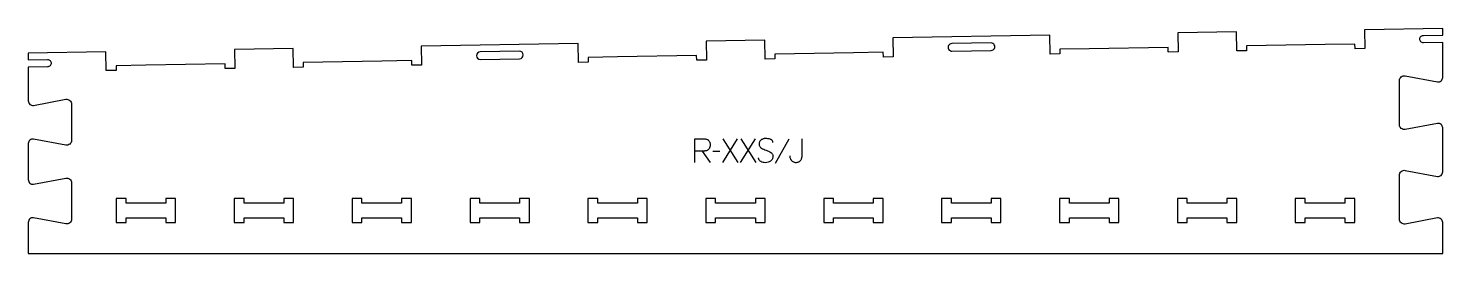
# Model space of a CAD drawing. Extents: x 0 to 1800, y 0 to 286.
import ezdxf

# ---------------------------------------------------------------- set-up
doc = ezdxf.new("R2010")
doc.units = 0
for name, color, linetype in [('1_ANYTOOL_1MMDEEP_LABELS_S', 2, 'CONTINUOUS'), ('3_ANYTOOL_CUTTHROUGH_INSID', 4, 'CONTINUOUS'), ('4_ANYTOOL_CUTTHROUGH_OUTSI', 5, 'CONTINUOUS')]:
    doc.layers.add(name, color=color, linetype=linetype)

msp = doc.modelspace()

# ---------------------------------------------------------------- linework, layer by layer
at = {"layer": '1_ANYTOOL_1MMDEEP_LABELS_S'}
for p, q in [((901.946814, 145.768039), (883.046814, 115.768039)), ((903.189671, 115.768039), (884.246814, 145.768039)), ((924.661099, 145.768039), (905.761099, 115.768039)), ((925.903957, 115.768039), (906.961099, 145.768039)), ((967.603957, 145.29661), (950.418242, 114.525181)), ((857.161099, 130.210896), (867.618242, 115.725181)), ((879.618242, 129.653753), (870.832528, 129.568039))]:
    msp.add_line(p, q, dxfattribs=at)
for points in [[(848.161099, 115.768039), (848.161099, 145.768039), (859.518242, 145.768039, -0.030274), (861.284055, 145.661023, -0.049), (863.005742, 145.27786, -0.050774), (864.338265, 144.685404, -0.06445), (865.496814, 143.807324, -0.0646), (866.386725, 142.671293, -0.052254), (866.991457, 141.356431, -0.050381), (867.380592, 139.663883, -0.031337), (867.489671, 137.925181, -0.040022), (867.37951, 136.551125, -0.042626), (867.045028, 135.214467, -0.04247), (866.476343, 133.924747, -0.036572), (865.711099, 132.739467, -0.051097), (864.769322, 131.725512, -0.061981), (863.627171, 130.950181, -0.061813), (862.318169, 130.473682, -0.049309), (860.932528, 130.29661, -0.003273), (860.064877, 130.258919, -0.003121), (859.196814, 130.232324, -0.003882), (858.179032, 130.215405, -0.002215), (857.161099, 130.210896), (848.203957, 130.210896)], [(947.289671, 141.182324, 0.071867), (947.096557, 142.518931, 0.100684), (946.470028, 143.700181, 0.047558), (945.995474, 144.176632, 0.038563), (945.445474, 144.56536, 0.037928), (944.748287, 144.912828, 0.026634), (944.011099, 145.168039, 0.028461), (940.987766, 145.854021, 0.041577), (937.903957, 146.110896, 0.036938), (936.401597, 145.999756, 0.041531), (934.936099, 145.655539, 0.041583), (933.558723, 145.07833, 0.038125), (932.289671, 144.289467, 0.057611), (931.219518, 143.297563, 0.065808), (930.425385, 142.076967, 0.06469), (929.947889, 140.617412, 0.046778), (929.803957, 139.082324, 0.052235), (929.966312, 137.532482, 0.075448), (930.511099, 136.082324, 0.076671), (931.427191, 134.909272, 0.061023), (932.632528, 134.025181, 0.021951), (935.661382, 132.497836, 0.018213), (938.803957, 131.218039, -0.02405), (941.905441, 129.912576, -0.02981), (944.846814, 128.282324, -0.068439), (945.988116, 127.316394, -0.079282), (946.796814, 126.064467, -0.076308), (947.221813, 124.485785, -0.047772), (947.246814, 122.839467, -0.046243), (946.953579, 121.158508, -0.06359), (946.303957, 119.587681, -0.064671), (945.331133, 118.303492, -0.057073), (944.075385, 117.289467, -0.067522), (941.107077, 115.926557, -0.070793), (937.882528, 115.425181, -0.064027), (934.743513, 115.787697, -0.070447), (931.818242, 116.968039, -0.054374), (930.659825, 117.817671, -0.074742), (929.761099, 118.928753, -0.075199), (929.238092, 120.235131, -0.057737), (929.075385, 121.639467)], [(968.675385, 124.253753, 0.042103), (968.810391, 122.653321, 0.047252), (969.227171, 121.103753, 0.047186), (969.932399, 119.649329, 0.040905), (970.882528, 118.339467, 0.051999), (972.053623, 117.23178, 0.059275), (973.437885, 116.410896, 0.058727), (975.027906, 115.919857, 0.045585), (976.689671, 115.768039, 0.043776), (978.274803, 115.907086, 0.056372), (979.796814, 116.357324, 0.056967), (981.124198, 117.106884, 0.051325), (982.261099, 118.125181, 0.045772), (983.189735, 119.356081, 0.04947), (983.868242, 120.739467, 0.049135), (984.275921, 122.278516, 0.04021), (984.403957, 123.868039), (984.403957, 145.768039)]]:
    msp.add_lwpolyline(points, format="xyb", dxfattribs=at)
at = {"layer": '3_ANYTOOL_CUTTHROUGH_INSID'}
for points in [[(575.070615, 246.598308), (625.063344, 247.450982, 1), (624.901336, 256.9496), (574.908607, 256.096926, 1)], [(1175.070503, 257.071345), (1225.063232, 257.924019, 1), (1224.901224, 267.422637), (1174.908495, 266.569963, 1)]]:
    msp.add_lwpolyline(points, format="xyb", close=True, dxfattribs=at)
for points in [[(149.750001, 64), (124.500001, 64), (124.500001, 70), (112.000001, 70), (112.000001, 39.5), (124.500001, 39.5), (124.500001, 45.5), (149.750001, 45.5), (175.000001, 45.5), (175.000001, 39.5), (187.500001, 39.5), (187.500001, 70), (175.000001, 70), (175.000001, 64)], [(325, 64), (274.5, 64), (274.5, 70), (262, 70), (262, 39.5), (274.5, 39.5), (274.5, 45.5), (325, 45.5), (325, 39.5), (337.5, 39.5), (337.5, 70), (325, 70)], [(449.75, 64), (424.5, 64), (424.5, 70), (412, 70), (412, 39.5), (424.5, 39.5), (424.5, 45.5), (475, 45.5), (475, 39.5), (487.5, 39.5), (487.5, 70), (475, 70), (475, 64)], [(625, 64), (574.5, 64), (574.5, 70), (562, 70), (562, 39.5), (574.5, 39.5), (574.5, 45.5), (625, 45.5), (625, 39.5), (637.5, 39.5), (637.5, 70), (625, 70)], [(749.75, 64), (724.5, 64), (724.5, 70), (712, 70), (712, 39.5), (724.5, 39.5), (724.5, 45.5), (749.750001, 45.5), (775.000001, 45.5), (775.000001, 39.5), (787.500001, 39.5), (787.500001, 70), (775.000001, 70), (775.000001, 64)], [(925, 64), (874.5, 64), (874.5, 70), (862, 70), (862, 39.5), (874.5, 39.5), (874.5, 45.5), (925, 45.5), (925, 39.5), (937.5, 39.5), (937.5, 70), (925, 70)], [(1049.75, 45.5), (1075, 45.5), (1075, 39.5), (1087.5, 39.5), (1087.5, 70), (1075, 70), (1075, 64), (1024.5, 64), (1024.5, 70), (1012, 70), (1012, 39.5), (1024.5, 39.5), (1024.5, 45.5)], [(1225, 64), (1174.5, 64), (1174.5, 70), (1162, 70), (1162, 39.5), (1174.5, 39.5), (1174.5, 45.5), (1225, 45.5), (1225, 39.5), (1237.5, 39.5), (1237.5, 70), (1225, 70)], [(1349.750001, 45.5), (1375.000002, 45.5), (1375.000002, 39.5), (1387.500002, 39.5), (1387.500002, 70), (1375.000002, 70), (1375.000002, 64), (1349.750001, 64), (1324.5, 64), (1324.5, 70), (1312, 70), (1312, 39.5), (1324.5, 39.5), (1324.5, 45.5)], [(1525.000001, 64), (1474.500001, 64), (1474.500001, 70), (1462.000001, 70), (1462.000001, 39.5), (1474.500001, 39.5), (1474.500001, 45.5), (1525.000001, 45.5), (1525.000001, 39.5), (1537.500001, 39.5), (1537.500001, 70), (1525.000001, 70)], [(1649.750001, 64), (1624.500001, 64), (1624.500001, 70), (1612.000001, 70), (1612.000001, 39.5), (1624.500001, 39.5), (1624.500001, 45.5), (1649.750001, 45.5), (1675.000001, 45.5), (1675.000001, 39.5), (1687.500001, 39.5), (1687.500001, 70), (1675.000001, 70), (1675.000001, 64)]]:
    msp.add_lwpolyline(points, close=True, dxfattribs=at)
at = {"layer": '4_ANYTOOL_CUTTHROUGH_OUTSI'}
msp.add_lwpolyline([(0, 193.908519, 0.220464), (2.033344, 189.521154, 0.220462), (6.69287, 188.236326), (47.720082, 195.907528, -0.220467), (52.789843, 194.511869, -0.220464), (55, 189.742994), (55, 143.908519, -0.220464), (52.789843, 139.139644, -0.220467), (47.720082, 137.743986), (6.69287, 145.415188, 0.220462), (2.033344, 144.130359, 0.220464), (0, 139.742994), (0, 93.908519, 0.220464), (2.033344, 89.521154, 0.220462), (6.69287, 88.236326), (47.720082, 95.907528, -0.220467), (52.789843, 94.511869, -0.220464), (55, 89.742994), (55, 43.908519, -0.220464), (52.789843, 39.139644, -0.220467), (47.720082, 37.743986), (6.69287, 45.415188, 0.220462), (2.033344, 44.130359, 0.220464), (0, 39.742994), (0, 0), (149.750001, 0), (449.75, 0), (749.750001, 0), (1049.75, 0), (1349.750001, 0), (1649.750001, 0), (1799.500002, 0), (1799.500002, 39.580916, 0.220463), (1797.466657, 43.968251, 0.220462), (1792.807132, 45.25308), (1751.77992, 37.581878, -0.220467), (1746.710159, 38.977536, -0.220464), (1744.500002, 43.746411), (1744.500002, 99.580886, -0.220464), (1746.710159, 104.349761, -0.220467), (1751.77992, 105.745419), (1792.807132, 98.074217, 0.220462), (1797.466657, 99.359046, 0.220464), (1799.500002, 103.746411), (1799.500002, 159.580886, 0.220464), (1797.466657, 163.968251, 0.220462), (1792.807132, 165.25308), (1751.77992, 157.581878, -0.220467), (1746.710159, 158.977536, -0.220464), (1744.500002, 163.746411), (1744.500002, 219.580886, -0.220464), (1746.710159, 224.349761, -0.220467), (1751.77992, 225.745419), (1792.807132, 218.074217, 0.220462), (1797.466657, 219.359046, 0.220464), (1799.500002, 223.746429), (1799.506216, 267.964933), (1775.070258, 267.548789, -0.414214), (1770.240066, 272.21722, -0.414214), (1774.908496, 277.047412), (1799.506241, 277.466311), (1799.505877, 285.967561), (1700.018316, 284.230999), (1700.419835, 260.477841, -0.414209), (1700.1741, 260.223651), (1688.175818, 260.020633, -0.414214), (1687.921624, 260.266367), (1687.824346, 266.015411), (1649.754246, 265.350895), (1549.803791, 263.606171), (1549.904126, 257.857046, -0.414214), (1549.658527, 257.602721), (1537.660354, 257.393327, -0.414214), (1537.406029, 257.638926), (1536.991604, 281.385276), (1462.502947, 280.085286), (1462.917374, 256.338816, -0.414214), (1462.671775, 256.084491), (1450.673602, 255.875097, -0.414214), (1450.419278, 256.120697), (1450.318943, 261.86982), (1349.75425, 260.114375), (1312.294464, 259.460512), (1312.392523, 253.711249, -0.414214), (1312.146823, 253.457022), (1300.148568, 253.25238, -0.414275), (1299.89434, 253.498132), (1299.494367, 277.239927), (1100.023404, 273.837758), (1100.427443, 249.998456, -0.414214), (1100.181714, 249.744256), (1088.183437, 249.540926, -0.414214), (1087.929237, 249.786654), (1087.831692, 255.5425), (1049.754362, 254.877858), (949.803903, 253.133216), (949.904237, 247.384091, -0.414214), (949.658638, 247.129766), (937.660465, 246.920372, -0.414214), (937.406141, 247.165972), (936.991715, 270.91232), (862.503062, 269.612087), (862.91749, 245.865615, -0.414214), (862.67189, 245.611291), (850.673717, 245.401897, -0.414214), (850.419393, 245.647496), (850.319058, 251.39662), (749.754362, 249.641338), (712.294576, 248.987475), (712.392635, 243.238212, -0.414214), (712.146935, 242.983985), (700.14868, 242.779343, -0.414275), (699.894452, 243.025095), (699.49448, 266.766791), (500.023543, 263.285012), (500.427554, 239.525419, -0.414214), (500.181826, 239.271219), (488.183549, 239.067889, -0.414214), (487.929349, 239.313617), (487.831804, 245.069463), (449.754363, 244.404819), (349.803903, 242.660177), (349.904238, 236.911052, -0.414214), (349.658638, 236.656727), (337.660466, 236.447333, -0.414214), (337.406141, 236.692933), (336.991716, 260.439281), (262.503062, 259.139077), (262.91749, 235.392606, -0.414214), (262.671891, 235.138282), (250.673718, 234.928887, -0.414214), (250.419393, 235.174487), (250.319058, 240.923611), (149.754363, 239.168299), (111.684002, 238.503777), (111.785906, 232.754747, -0.414214), (111.540376, 232.500356), (99.542261, 232.287683, -0.414214), (99.28787, 232.533213), (98.866897, 256.282795), (0.000113, 254.557069), (0.000113, 246.050392), (24.276253, 246.486194, -0.414214), (29.109718, 241.821123, -0.414214), (24.444649, 236.987686), (0.000113, 236.554101)], format="xyb", close=True, dxfattribs=at)

doc.saveas('drawing.dxf')
